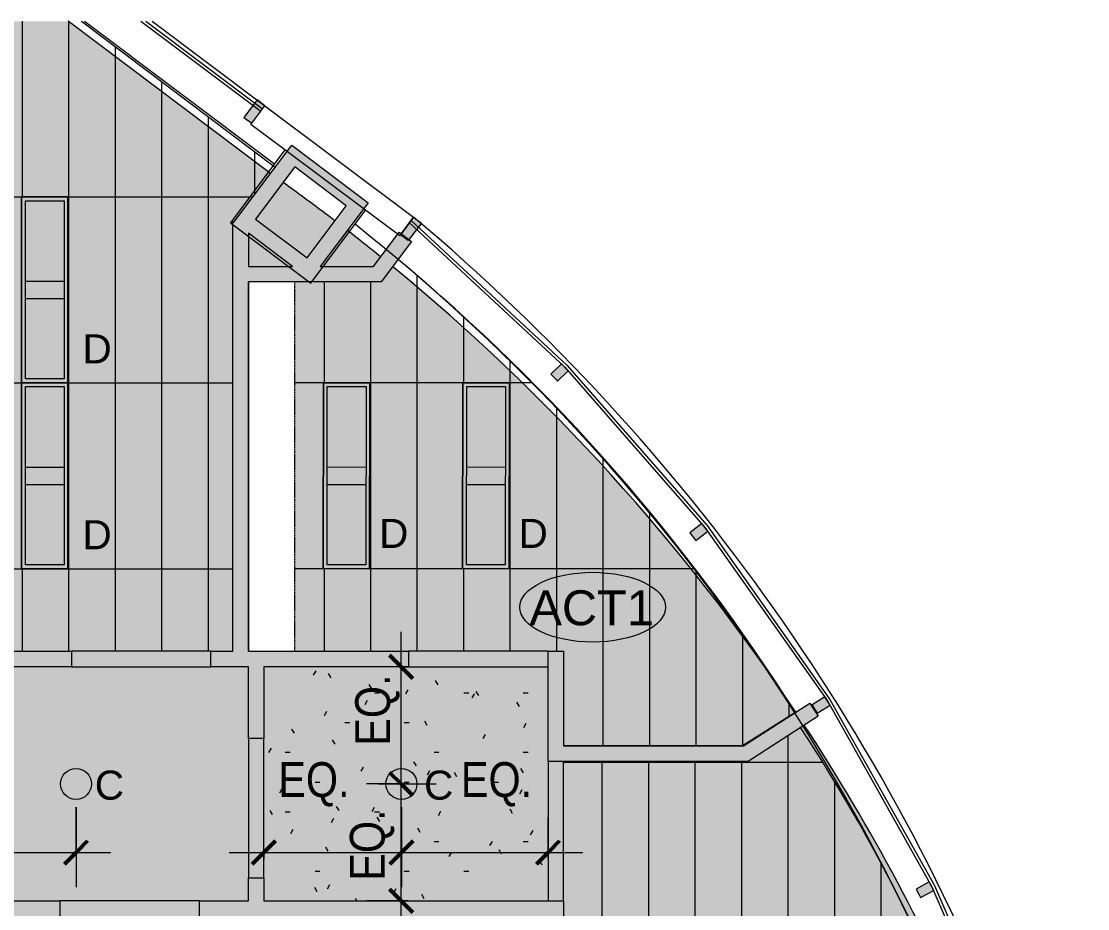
# Model space of a CAD drawing. Header units: inches. Extents: x 50 to 3088, y -595 to 388.
# Drawn here: x 1137.6 to 1412.9, y 144 to 373 of the extents above; entities that cross this region are included whole.
import ezdxf

# ---------------------------------------------------------------- set-up
doc = ezdxf.new("R2010")
doc.units = ezdxf.units.IN
doc.header["$MEASUREMENT"] = 0
doc.linetypes.add('Overhead', pattern=[0.15625, 0.09375, -0.0625])
for name, color, linetype, lineweight in [('A-ANNO-DIMS', 211, 'Continuous', 9), ('A-ANNO-DIMS-96', 211, 'Continuous', 9), ('A-ANNO-NOTE', 131, 'Continuous', 9), ('A-CLNG', 13, 'Continuous', 9), ('A-CLNG-PATT', 13, 'Continuous', 9), ('A-DETL', 90, 'Continuous', 9), ('A-DETL-GENF', 92, 'Continuous', 9), ('A-EXIST-GLAZ', 250, 'Continuous', 9), ('A-WALL', 113, 'Continuous', 13), ('A-WALL-PATT', 111, 'Continuous', 13), ('E-LITE-EQPM', 33, 'Continuous', 9), ('EXTWINDOWS', 250, 'Continuous', 9), ('G-ANNO-TEXT', 231, 'Continuous', 9), ('new block- skin dc_dwg', 8, 'Continuous', 9), ('Q-CASE', 31, 'Continuous', 13), ('S-EXIST-COLS', 250, 'Continuous', 9)]:
    doc.layers.add(name, color=color, linetype=linetype, lineweight=lineweight)
doc.styles.add('Arial', font='arial.ttf', dxfattribs={"width": 0.85, "height": 9})
doc.styles.add('Arial_1', font='arial.ttf', dxfattribs={"height": 7.5})
doc.styles.add('Arial_2', font='arial.ttf', dxfattribs={"height": 9})
doc.dimstyles.new('Linear_-_3_32__Arial__85_-_1_8__Tolerance', dxfattribs={"dimscale": 12, "dimtxt": 9.182335, "dimasz": 0.5, "dimexe": 0.75, "dimexo": 0.5, "dimgap": 0.5, "dimtad": 1, "dimdec": 3, "dimrnd": 0.125, "dimzin": 3, "dimdsep": 46, "dimlunit": 4, "dimtxsty": 'Arial', "dimblk1": 'OBLIQUE', "dimblk2": 'OBLIQUE', "dimsah": 1, "dimcen": 0.09, "dimdle": 0.75, "dimazin": 0, "dimtfac": 1, "dimtdec": 4, "dimtix": 1, "dimtmove": 0, "dimatfit": 3, "dimfxl": 1, "dimtvp": 1, "dimfrac": 2, "dimtolj": 1, "dimtzin": 0, "dimarcsym": 2})
doc.dimstyles.new('Linear_-_3_32__Arial__85_-_1_8__Tolerance_1', dxfattribs={"dimscale": 12, "dimtxt": 9.182335, "dimasz": 0.5, "dimexe": 0.75, "dimexo": 0.5, "dimgap": 0.5, "dimtad": 1, "dimdec": 3, "dimrnd": 0.125, "dimzin": 3, "dimdsep": 46, "dimlunit": 4, "dimtxsty": 'Arial', "dimblk1": 'OBLIQUE', "dimblk2": 'OBLIQUE', "dimsah": 1, "dimcen": 0.09, "dimdle": 0.75, "dimazin": 0, "dimtfac": 1, "dimtdec": 4, "dimtix": 1, "dimtmove": 2, "dimatfit": 3, "dimfxl": 1, "dimtvp": 1, "dimfrac": 2, "dimtolj": 1, "dimtzin": 0, "dimarcsym": 2})
doc.dimstyles.new('Linear_-_3_32__Arial__85_-_1_8__Tolerance_2', dxfattribs={"dimscale": 12, "dimtxt": 9.182335, "dimasz": 0.5, "dimexe": 0.75, "dimexo": 0.5, "dimgap": 0.5, "dimtad": 1, "dimdec": 3, "dimrnd": 0.125, "dimzin": 3, "dimdsep": 46, "dimlunit": 4, "dimtxsty": 'Arial', "dimblk1": 'OBLIQUE', "dimblk2": 'OBLIQUE', "dimsah": 1, "dimcen": 0.09, "dimdle": 0.75, "dimazin": 0, "dimtfac": 1, "dimtdec": 4, "dimtix": 1, "dimtmove": 2, "dimatfit": 3, "dimfxl": 1, "dimtvp": 1, "dimfrac": 2, "dimtolj": 1, "dimtzin": 0, "dimarcsym": 2})
doc.dimstyles.new('Linear_-_3_32__Arial__85_-_1_8__Tolerance_3', dxfattribs={"dimscale": 12, "dimtxt": 9.182335, "dimasz": 0.5, "dimexe": 0.75, "dimexo": 0.5, "dimgap": 0.5, "dimtad": 1, "dimdec": 3, "dimrnd": 0.125, "dimzin": 3, "dimdsep": 46, "dimlunit": 4, "dimtxsty": 'Arial', "dimblk1": 'OBLIQUE', "dimblk2": 'OBLIQUE', "dimsah": 1, "dimcen": 0.09, "dimdle": 0.75, "dimazin": 0, "dimtfac": 1, "dimtdec": 4, "dimtix": 1, "dimtmove": 2, "dimatfit": 3, "dimfxl": 1, "dimtvp": 1, "dimfrac": 2, "dimtolj": 1, "dimtzin": 0, "dimarcsym": 2})
pattern_1 = [(0, (0, 0), (30.72, 7.68), [1.267, -21.773, 1.267, -21.773, -122.88]), (0, (0, 0), (30.72, 7.68), [-46.08, 1.267, -44.813, 1.267, -21.773, -53.76]), (0, (0, 0), (30.72, 7.68), [-115.2, 1.267, -14.093, 1.267, -37.133]), (120, (11.52, 3.84), (-22.011075, 22.7643), [1.267, -21.773, 1.267, -21.773, -122.88]), (120, (11.52, 3.84), (-22.011075, 22.7643), [-46.08, 1.267, -44.813, 1.267, -21.773, -53.76]), (120, (11.52, 3.84), (-22.011075, 22.7643), [-115.2, 1.267, -14.093, 1.267, -37.133]), (240, (15.36, 19.2), (-8.708925, -30.4443), [1.267, -21.773, 1.267, -21.773, -122.88]), (240, (15.36, 19.2), (-8.708925, -30.4443), [-46.08, 1.267, -44.813, 1.267, -21.773, -53.76]), (240, (15.36, 19.2), (-8.708925, -30.4443), [-115.2, 1.267, -14.093, 1.267, -37.133])]

# ---------------------------------------------------------------- blocks, each defined once
blk = doc.blocks.new('Upper Cabinet - Standard Upper Cabinet-1821101-Reflected Ceiling Plan')
at = {"layer": 'Q-CASE', "linetype": 'Overhead', "lineweight": 9}
blk.add_line((-47.26, -12), (48.12, -12), dxfattribs=at)
blk = doc.blocks.new('Pendant - Suspended - New 8_-1192035-Reflected Ceiling Plan')
at = {"layer": 'E-LITE-EQPM', "lineweight": 20}
blk.add_circle((0, 0), 4, dxfattribs=at)
blk = doc.blocks.new('Rectangular Ceiling Light - Recessed - New 1_ x 4_-1727267-Reflected Ceiling Plan')
at = {"layer": 'E-LITE-EQPM', "lineweight": 20}
for p, q in [((-6.74, -26.34), (-6.74, 21.66)), ((-6.74, 21.66), (5.26, 21.66)), ((-5.74, -25.34), (-5.74, 20.66)), ((-5.74, 20.66), (4.26, 20.66)), ((4.26, 20.66), (4.26, -25.34)), ((5.26, 21.66), (5.26, -26.34)), ((4.26, -0.09), (-5.74, -0.09)), ((4.26, -4.59), (-5.74, -4.59)), ((5.26, -26.34), (-6.74, -26.34)), ((4.26, -25.34), (-5.74, -25.34))]:
    blk.add_line(p, q, dxfattribs=at)
blk = doc.blocks.new('Rectangular Ceiling Light - Recessed - New 1_ x 4_-V2-Reflected Ceiling Plan')
at = {"layer": 'E-LITE-EQPM', "lineweight": 20}
for p, q in [((-6.74, -26.34), (-6.74, 21.66)), ((-6.74, 21.66), (5.26, 21.66)), ((-5.74, -25.34), (-5.74, 20.66)), ((-5.74, 20.66), (4.26, 20.66)), ((4.26, 20.66), (4.26, -25.34)), ((5.26, 21.66), (5.26, -26.34)), ((4.26, -0.09), (-5.74, -0.09)), ((4.26, -4.59), (-5.74, -4.59)), ((5.26, -26.34), (-6.74, -26.34)), ((5.26, -26.34), (-6.74, -26.34)), ((4.26, -25.34), (-5.74, -25.34))]:
    blk.add_line(p, q, dxfattribs=at)
blk = doc.blocks.new('Rectangular Ceiling Light - Recessed - New 1_ x 4_-V3-Reflected Ceiling Plan')
at = {"layer": 'E-LITE-EQPM', "lineweight": 20}
for p, q in [((-6.74, 21.66), (5.26, 21.66)), ((-6.74, -26.34), (-6.74, 21.66)), ((-6.74, 21.66), (5.26, 21.66)), ((-5.74, -25.34), (-5.74, 20.66)), ((-5.74, 20.66), (4.26, 20.66)), ((4.26, 20.66), (4.26, -25.34)), ((5.26, 21.66), (5.26, -26.34)), ((4.26, -0.09), (-5.74, -0.09)), ((4.26, -4.59), (-5.74, -4.59)), ((5.26, -26.34), (-6.74, -26.34)), ((4.26, -25.34), (-5.74, -25.34))]:
    blk.add_line(p, q, dxfattribs=at)
blk = doc.blocks.new('new block- skin dc_dwg-1925045-Reflected Ceiling Plan')
at = {"layer": 'EXTWINDOWS'}
for points in [[(2565.02, 1696.54), (2568.39, 1701.04), (2566.39, 1702.54), (2563.02, 1698.03)], [(2605.44, 1666.26), (2603.43, 1667.75), (2606.81, 1672.26), (2608.81, 1670.76)], [(2643.95, 1629.92), (2646.73, 1632.63), (2644.98, 1634.42), (2642.21, 1631.71), (2643.65, 1630.24)], [(2679.7, 1588.82), (2682.74, 1591.22), (2681.19, 1593.18), (2678.15, 1590.78)], [(2711.02, 1544.25), (2714.3, 1546.32), (2712.97, 1548.43), (2709.69, 1546.37), (2710.16, 1545.61)], [(2737.69, 1496.61), (2741.11, 1498.43), (2739.93, 1500.64), (2736.51, 1498.82), (2737.29, 1497.36)]]:
    blk.add_hatch(color=256, dxfattribs=at).paths.add_polyline_path(points, flags=0)
at = {"layer": 'A-EXIST-GLAZ'}
for p, q in [((2536.42, 1722.84), (2567.34, 1699.64)), ((2537.67, 1722.84), (2567.79, 1700.24))]:
    blk.add_line(p, q, dxfattribs=at)
at = {"layer": 'A-EXIST-GLAZ', "flags": 128}
for points in [[(2606.21, 1671.45), (2646.39, 1634.05), (2682.56, 1592.66), (2714.27, 1547.78), (2741.19, 1499.87), (2763.03, 1449.49)], [(2605.75, 1670.85), (2645.85, 1633.52), (2681.96, 1592.2), (2713.63, 1547.38), (2740.52, 1499.53), (2762.31, 1449.27)]]:
    blk.add_lwpolyline(points, dxfattribs=at)
at = {"layer": 'A-WALL', "color": 250, "lineweight": 9}
for p, q in [((2521.84, 1722.84), (2570.9, 1686.04)), ((2539.33, 1722.84), (2568.39, 1701.04))]:
    blk.add_line(p, q, dxfattribs=at)
at = {"layer": 'A-WALL', "color": 250, "lineweight": 9, "flags": 128}
blk.add_lwpolyline([(2573.6, 1689.64), (2564.8, 1696.24), (2568.39, 1701.04), (2606.81, 1672.26), (2603.21, 1667.45), (2594.41, 1674.05)], dxfattribs=at)
at = {"layer": 'A-WALL', "color": 250, "lineweight": 9}
for centre, radius, start, end in [((2263.32, 1262.82), 534.44, 20.4781, 50.0057), ((2263.32, 1262.82), 534.44, 20.4781, 50.0057), ((2273.64, 1270.09), 511.32, 18.9519, 51.534)]:
    blk.add_arc(centre, radius, start, end, dxfattribs=at)
at = {"layer": 'EXTWINDOWS'}
for p, q in [((2566.39, 1702.54), (2563.02, 1698.03)), ((2568.39, 1701.04), (2566.39, 1702.54)), ((2565.02, 1696.54), (2568.39, 1701.04)), ((2563.02, 1698.03), (2565.02, 1696.54)), ((2603.43, 1667.75), (2606.81, 1672.26)), ((2606.81, 1672.26), (2608.81, 1670.76)), ((2608.81, 1670.76), (2605.44, 1666.26)), ((2605.44, 1666.26), (2603.43, 1667.75)), ((2644.98, 1634.42), (2642.21, 1631.71)), ((2643.95, 1629.92), (2646.73, 1632.63)), ((2646.73, 1632.63), (2644.98, 1634.42)), ((2642.21, 1631.71), (2643.65, 1630.24)), ((2643.65, 1630.24), (2643.95, 1629.92)), ((2681.19, 1593.18), (2678.15, 1590.78)), ((2679.7, 1588.82), (2682.74, 1591.22)), ((2682.74, 1591.22), (2681.19, 1593.18)), ((2678.15, 1590.78), (2679.7, 1588.82)), ((2712.97, 1548.43), (2709.69, 1546.37)), ((2714.3, 1546.32), (2712.97, 1548.43)), ((2709.69, 1546.37), (2710.16, 1545.61)), ((2710.16, 1545.61), (2711.02, 1544.25)), ((2711.02, 1544.25), (2714.3, 1546.32)), ((2739.93, 1500.64), (2736.51, 1498.82)), ((2741.11, 1498.43), (2739.93, 1500.64)), ((2736.51, 1498.82), (2737.29, 1497.36)), ((2737.69, 1496.61), (2741.11, 1498.43)), ((2737.29, 1497.36), (2737.69, 1496.61))]:
    blk.add_line(p, q, dxfattribs=at)
at = {"layer": 'S-EXIST-COLS', "flags": 128}
blk.add_lwpolyline([(2594.41, 1674.05), (2573.6, 1689.64), (2559.5, 1670.82), (2580.31, 1655.23)], close=True, dxfattribs=at)
blk = doc.blocks.new('DIMBLOCK9-Reflected Ceiling Plan')
at = {"layer": 'A-ANNO-DIMS-96'}
for p, q in [((1079.75, 170.16), (1079.75, 149.48)), ((1079.75, 158.48), (1079.75, 170.16)), ((1151.75, 170.16), (1151.75, 149.48)), ((1151.75, 158.48), (1151.75, 170.16)), ((1070.75, 158.48), (1160.75, 158.48))]:
    blk.add_line(p, q, dxfattribs=at)
at = {"layer": 'A-ANNO-DIMS-96', "lineweight": 50}
for p, q in [((1079.75, 158.48), (1082.75, 161.48)), ((1151.75, 158.48), (1154.75, 161.48)), ((1079.75, 158.48), (1076.75, 155.48)), ((1151.75, 158.48), (1148.75, 155.48))]:
    blk.add_line(p, q, dxfattribs=at)
at = {"layer": 'A-ANNO-DIMS-96', "color": 0, "insert": (1102.4, 176.17), "char_height": 9, "width": 32.0393, "attachment_point": 1, "line_spacing_factor": 0.941778, "style": 'Arial'}
blk.add_mtext('6\' - 0"', dxfattribs=at)
blk = doc.blocks.new('_Oblique')
at = {"color": 0, "linetype": 'ByBlock', "lineweight": -2}
blk.add_line((-0.5, -0.5), (0.5, 0.5), dxfattribs=at)
blk = doc.blocks.new('DIMBLOCK10-Reflected Ceiling Plan')
at = {"layer": 'A-ANNO-DIMS-96'}
for p, q in [((1235.75, 170.16), (1235.75, 149.48)), ((1235.75, 158.48), (1235.75, 170.16)), ((1200.26, 156.73), (1200.26, 167.48)), ((1191.26, 158.48), (1244.75, 158.48)), ((1200.26, 158.48), (1200.26, 156.73))]:
    blk.add_line(p, q, dxfattribs=at)
at = {"layer": 'A-ANNO-DIMS-96', "lineweight": 50}
for p, q in [((1200.26, 158.48), (1203.26, 161.48)), ((1235.75, 158.48), (1238.75, 161.48)), ((1200.26, 158.48), (1197.26, 155.48)), ((1235.75, 158.48), (1232.75, 155.48))]:
    blk.add_line(p, q, dxfattribs=at)
at = {"layer": 'A-ANNO-DIMS-96', "color": 0, "insert": (1203.96, 181.79), "char_height": 9, "width": 21.8681, "attachment_point": 1, "line_spacing_factor": 0.941778, "style": 'Arial'}
blk.add_mtext('EQ.', dxfattribs=at)
blk = doc.blocks.new('DIMBLOCK11-Reflected Ceiling Plan')
at = {"layer": 'A-ANNO-DIMS-96'}
for p, q in [((1273.59, 156.73), (1273.59, 167.48)), ((1235.75, 163.46), (1235.75, 149.48)), ((1235.75, 158.48), (1235.75, 163.46)), ((1226.75, 158.48), (1282.59, 158.48)), ((1273.59, 158.48), (1273.59, 156.73))]:
    blk.add_line(p, q, dxfattribs=at)
at = {"layer": 'A-ANNO-DIMS-96', "lineweight": 50}
for p, q in [((1235.75, 158.48), (1238.75, 161.48)), ((1273.59, 158.48), (1276.59, 161.48)), ((1235.75, 158.48), (1232.75, 155.48)), ((1273.59, 158.48), (1270.59, 155.48))]:
    blk.add_line(p, q, dxfattribs=at)
at = {"layer": 'A-ANNO-DIMS-96', "color": 0, "insert": (1251.1, 181.79), "char_height": 9, "width": 21.8681, "attachment_point": 1, "line_spacing_factor": 0.941778, "style": 'Arial'}
blk.add_mtext('EQ.', dxfattribs=at)
blk = doc.blocks.new('DIMBLOCK12-Reflected Ceiling Plan')
at = {"layer": 'A-ANNO-DIMS-96'}
for p, q in [((1235.7, 167.16), (1235.7, 215.41)), ((1237.46, 206.41), (1226.7, 206.41)), ((1235.7, 206.41), (1237.46, 206.41)), ((1229.75, 176.16), (1244.7, 176.16)), ((1235.7, 176.16), (1229.75, 176.16))]:
    blk.add_line(p, q, dxfattribs=at)
at = {"layer": 'A-ANNO-DIMS-96', "lineweight": 50}
for p, q in [((1235.7, 206.41), (1232.7, 209.41)), ((1235.7, 206.41), (1238.7, 203.41)), ((1235.7, 176.16), (1232.7, 179.16)), ((1235.7, 176.16), (1238.7, 173.16))]:
    blk.add_line(p, q, dxfattribs=at)
at = {"layer": 'A-ANNO-DIMS-96', "color": 0, "insert": (1223.83, 186.03), "char_height": 9, "width": 21.8681, "attachment_point": 1, "rotation": 90, "line_spacing_factor": 0.941778, "style": 'Arial'}
blk.add_mtext('EQ.', dxfattribs=at)
blk = doc.blocks.new('DIMBLOCK13-Reflected Ceiling Plan')
at = {"layer": 'A-ANNO-DIMS-96'}
for p, q in [((1235.7, 136.96), (1235.7, 185.16)), ((1237.46, 176.16), (1226.7, 176.16)), ((1235.7, 176.16), (1237.46, 176.16)), ((1237.46, 145.96), (1226.7, 145.96)), ((1235.7, 145.96), (1237.46, 145.96))]:
    blk.add_line(p, q, dxfattribs=at)
at = {"layer": 'A-ANNO-DIMS-96', "lineweight": 50}
for p, q in [((1235.7, 176.16), (1232.7, 179.16)), ((1235.7, 176.16), (1238.7, 173.16)), ((1235.7, 145.96), (1232.7, 148.96)), ((1235.7, 145.96), (1238.7, 142.96))]:
    blk.add_line(p, q, dxfattribs=at)
at = {"layer": 'A-ANNO-DIMS-96', "color": 0, "insert": (1222.45, 151.18), "char_height": 9, "width": 21.8681, "attachment_point": 1, "rotation": 90, "line_spacing_factor": 0.941778, "style": 'Arial'}
blk.add_mtext('EQ.', dxfattribs=at)
blk = doc.blocks.new('FORM Finish Tag - Default w_arrow-62639-Reflected Ceiling Plan')
at = {"layer": 'A-ANNO-NOTE', "lineweight": 20}
blk.add_ellipse((0, 0), major_axis=(-0.196, 0), ratio=0.478314, dxfattribs=at)

msp = doc.modelspace()

# ---------------------------------------------------------------- hatches: boundary and pattern name
at = {"layer": 'A-CLNG-PATT', "lineweight": 13}
h = msp.add_hatch(dxfattribs=at)
h.set_pattern_fill('FP_14', color=256, style=0, pattern_type=2)
h.set_pattern_definition([(270, (1029.888, 375.709), (-12, -7e-16), []), (180, (1029.89, 375.71), (-6e-15, 48), [])])
h.paths.add_polyline_path([(1149.6688, 210.4121), (1192.2604, 210.4121), (1192.2604, 321.4042), (1192.5105, 321.2157), (1203.1786, 335.3728), (1153.1817, 373.0481), (897.9664, 373.0481), (897.9664, 334.54), (975.9664, 334.54), (975.9664, 322.54), (1024.6845, 322.54), (1024.6845, 334.54), (1102.6845, 334.54), (1102.7164, 210.4121), (1139.4586, 210.4121)], flags=0)
h.paths.add_polyline_path([(1137.6688, 231.7371), (1137.6688, 327.7371), (1149.6688, 327.7371), (1149.6688, 231.7371)], flags=0)
h = msp.add_hatch(dxfattribs=at)
h.set_pattern_fill('FP_13', color=256, style=0, pattern_type=2)
h.set_pattern_definition(pattern_1)
h.paths.add_polyline_path([(893.9664, 145.9615), (1196.2604, 145.9615), (1196.2604, 206.4121), (893.9664, 206.4121), (893.9664, 329.9838), (833.9664, 329.9838), (833.9664, 206.4121), (449.5924, 206.4121), (449.5924, 145.9615), (891.8099, 145.9615)], flags=0)
h = msp.add_hatch(dxfattribs=at)
h.set_pattern_fill('FP_16', color=256, style=0, pattern_type=2)
h.set_pattern_definition([(90, (1251.836, 231.791), (12, -7e-16), []), (0, (1251.836, 231.79), (0, -48), [])])
h.paths.add_polyline_path([(1318.0608, 185.9977), (1323.7615, 185.9977), (1337.4095, 194.6328), (1328.8631, 207.7012), (1319.9114, 220.4976), (1310.5642, 233.0079), (1300.8307, 245.2201), (1290.7202, 257.122), (1280.2427, 268.7023), (1269.4084, 279.9494), (1258.2279, 290.8524), (1246.7122, 301.4007), (1234.8724, 311.5839), (1230.5064, 305.79), (1208.2604, 305.79), (1208.2604, 210.4121), (1277.5924, 210.3694), (1277.5924, 185.9977), (1311.5924, 185.9977)], flags=0)
h.paths.add_polyline_path([(1263.5531, 231.7355), (1251.5531, 231.7503), (1251.6124, 279.7503), (1263.6124, 279.7355), (1263.5531, 231.7503)], flags=0)
h.paths.add_polyline_path([(1227.5531, 231.7355), (1215.5531, 231.7503), (1215.6124, 279.7503), (1227.6124, 279.7355), (1227.5774, 251.4211)], flags=0)
h = msp.add_hatch(dxfattribs=at)
h.set_pattern_fill('FP_13', color=256, style=0, pattern_type=2)
h.set_pattern_definition(pattern_1)
h.paths.add_polyline_path([(1271.5961, 145.9615), (1273.5924, 145.9615), (1273.5924, 206.4121), (1200.2604, 206.4121), (1200.2604, 145.9615), (1269.5303, 145.9615)], flags=0)
h = msp.add_hatch(dxfattribs=at)
h.set_pattern_fill('FP_15', color=256, style=0, pattern_type=2)
h.set_pattern_definition([(90, (1347.595, 85.781), (12, -7e-16), []), (0, (1347.595, 85.78), (0, -48), [])])
h.paths.add_polyline_path([(1277.5924, 29.8495), (1309.5924, 39.6329), (1309.5924, 39.7607), (1277.5924, 39.7607), (1277.5924, 31.8511)], flags=0)
h.paths.add_polyline_path([(1313.5924, 40.8558), (1378.5367, 60.7113), (1372.5239, 80.3782), (1389.5975, 85.5981), (1384.7785, 99.4223), (1379.5089, 113.0812), (1373.7944, 126.5599), (1367.5532, 140.0185), (1360.9347, 153.141), (1353.9473, 165.9376), (1346.6168, 178.3874), (1338.779, 190.7528), (1325.2416, 181.9615), (1277.5924, 181.9615), (1277.5924, 43.7607), (1277.8324, 43.7607), (1277.8324, 127.9615), (1289.8324, 127.9615), (1289.8324, 43.7607), (1313.5924, 43.7607)], flags=0)
h.paths.add_polyline_path([(1354.6531, 85.7813), (1347.5924, 85.7813), (1347.5924, 133.7813), (1359.5924, 133.7813), (1359.5924, 85.7813)], flags=0)
h.paths.add_polyline_path([(1308.0032, 85.7813), (1299.5924, 85.7813), (1299.5924, 133.7813), (1311.5924, 133.7813), (1311.5924, 85.7813)], flags=0)
at = {"layer": 'A-DETL-GENF'}
h = msp.add_hatch(color=254, dxfattribs=at)
h.paths.add_polyline_path([(1410.1542, 18.5865), (1412.9044, 18.5865), (1409.115, 34.3006), (1404.6549, 50.5087), (1400.0976, 65.3426), (1394.878, 80.6413), (1389.191, 95.7724), (1383.042, 110.7216), (1376.4366, 125.475), (1369.3812, 140.0185), (1361.2498, 155.461), (1353.9473, 168.4212), (1345.5834, 182.2537), (1339.6955, 191.348), (1325.2416, 181.9615), (1273.5924, 181.9615), (1273.5924, 210.4121), (1277.5924, 210.3694), (1277.5924, 185.9615), (1324.1125, 185.9977), (1337.5217, 194.7057), (1336.7985, 195.8227), (1327.601, 209.1155), (1317.9995, 222.1195), (1308.0032, 234.8224), (1297.6214, 247.2123), (1286.8639, 259.2775), (1275.7408, 271.0065), (1263.6124, 282.9948), (1251.5531, 294.1902), (1240.2853, 304.0679), (1233.4508, 309.6974), (1230.5064, 305.79), (1208.2604, 305.79), (1208.2604, 210.4121), (1237.5924, 210.4121), (1237.5924, 206.4121), (1200.2604, 206.4121), (1200.2604, 187.9121), (1196.2604, 187.9121), (1196.2604, 206.4121), (1186.5914, 206.4121), (1186.5914, 210.4121), (1192.2604, 210.4121), (1192.2604, 321.4042), (1192.5105, 321.2157), (1201.9375, 333.7259), (1149.7551, 373.0481), (734.0287, 373.0481), (734.0287, 333.9838), (851.9664, 333.9838), (851.9664, 329.9838), (833.9664, 329.9838), (833.9664, 284.4541), (829.9664, 284.4541), (829.9664, 299.4541), (821.9664, 299.4541), (821.9664, 210.4121), (829.9664, 210.4121), (829.9664, 224.4541), (833.9664, 224.4541), (833.9664, 206.4121), (764.5924, 206.4121), (764.5924, 210.4121), (793.9664, 210.4121), (793.9664, 299.4541), (781.9664, 299.4541), (781.9664, 329.9838), (722.5924, 329.9838), (722.5924, 210.4121), (728.5924, 210.4121), (728.5924, 206.4121), (675.7567, 206.4121), (675.7567, 210.4121), (718.5924, 210.4121), (718.5924, 241.4838), (706.5924, 241.4838), (706.5924, 329.9838), (675.7567, 329.9838), (675.7567, 333.9838), (639.7567, 333.9838), (639.7567, 329.9838), (633.5924, 329.9838), (633.5924, 210.4121), (639.7567, 210.4121), (639.7567, 206.4121), (559.5924, 206.4121), (559.5924, 210.4121), (588.0924, 210.4121), (588.0924, 222.4121), (629.5924, 222.4121), (629.5924, 329.9838), (517.3424, 329.9838), (517.3424, 292.3834), (513.8424, 292.3834), (513.8424, 329.9838), (513.5924, 329.9838), (513.5924, 210.4121), (513.8424, 210.4121), (513.8424, 256.3834), (517.3424, 256.3834), (517.3424, 210.4121), (523.5924, 210.4121), (523.5924, 206.4121), (500.5924, 206.4121), (500.5924, 210.4121), (505.8424, 210.4121), (505.8424, 256.3834), (509.3424, 256.3834), (509.3424, 210.4121), (509.5924, 210.4121), (509.5924, 329.9838), (509.3424, 329.9838), (509.3424, 292.3834), (505.8424, 292.3834), (505.8424, 329.9838), (409.5924, 329.9838), (409.5924, 195.3627), (445.5924, 195.3627), (445.5924, 210.4121), (464.5924, 210.4121), (464.5924, 206.4121), (449.5924, 206.4121), (449.5924, 145.9615), (482.5924, 145.9615), (482.5924, 141.9615), (445.5924, 141.9615), (445.5924, 156.9615), (409.5924, 156.9615), (409.5924, 22.5732), (525.8424, 22.5732), (525.8424, 64.4236), (529.3424, 64.4236), (529.3424, 22.5732), (529.5924, 22.5732), (529.5924, 141.9615), (529.3424, 141.9615), (529.3424, 100.1111), (525.8424, 100.1111), (525.8424, 141.9615), (518.5924, 141.9615), (518.5924, 145.9615), (539.5924, 145.9615), (539.5924, 141.9615), (533.5924, 141.9615), (533.5924, 22.5732), (646.8424, 22.5732), (646.8424, 64.1111), (650.3424, 64.1111), (650.3424, 22.5732), (650.5924, 22.5732), (650.5924, 99.6468), (650.3424, 99.8352), (650.3424, 98.7041), (646.8424, 98.7041), (646.8424, 102.4726), (631.5924, 113.9643), (631.5924, 129.9615), (595.6128, 129.9615), (595.6128, 141.9615), (575.5924, 141.9615), (575.5924, 145.9615), (731.5924, 145.9615), (731.5924, 141.9615), (711.0924, 141.9615), (711.0924, 129.9615), (669.0924, 129.9615), (669.0924, 120.8975), (654.5924, 101.6411), (654.5924, 22.5732), (773.8424, 22.5732), (773.8424, 64.1111), (777.3424, 64.1111), (777.3424, 22.5732), (777.5924, 22.5732), (777.5924, 141.9615), (777.3424, 141.9615), (777.3424, 98.1111), (773.8424, 98.1111), (773.8424, 141.9615), (767.5924, 141.9615), (767.5924, 145.9615), (995.5303, 145.9615), (995.5303, 141.9615), (974.5303, 141.9615), (974.5303, 129.9615), (905.5924, 129.9615), (905.5924, 22.5732), (1037.7803, 22.5732), (1037.7803, 64.1111), (1041.2803, 64.1111), (1041.2803, 22.5732), (1041.5303, 22.5732), (1041.5303, 141.9615), (1041.2803, 141.9615), (1041.2803, 97.2204), (1037.7803, 97.2204), (1037.7803, 141.9615), (1031.5303, 141.9615), (1031.5303, 145.9615), (1095.5924, 145.9615), (1095.5924, 141.9615), (1077.5914, 141.9615), (1077.5914, 125.2775), (1065.5287, 109.838), (1065.5287, 22.5732), (1137.5924, 22.5732), (1137.5924, 141.9615), (1131.5924, 141.9615), (1131.5924, 145.9615), (1147.5924, 145.9615), (1147.5924, 141.9615), (1141.5924, 141.9615), (1141.5924, 22.5732), (1253.7928, 22.5732), (1269.7803, 27.4611), (1269.7803, 64.1111), (1273.2803, 64.1111), (1273.2803, 28.5312), (1273.5924, 28.6266), (1273.5924, 141.9615), (1273.5303, 141.9615), (1273.5303, 98.1111), (1269.5303, 98.1111), (1269.5303, 129.9615), (1215.5303, 129.9615), (1215.5303, 141.9615), (1183.5924, 141.9615), (1183.5924, 145.9615), (1196.2604, 145.9615), (1196.2604, 151.9121), (1200.2604, 151.9121), (1200.2604, 145.9615), (1277.5924, 145.9615), (1277.5924, 43.7607), (1277.8324, 43.7607), (1277.8324, 127.9615), (1289.8324, 127.9615), (1289.8324, 43.7607), (1313.5924, 43.7607), (1313.5924, 39.7607), (1277.5924, 39.7607), (1277.5924, 29.8495), (1309.5924, 39.6329), (1309.5924, 35.4501), (1254.4342, 18.5865), (1409.115, 18.5865)], flags=0)
h.paths.add_polyline_path([(1045.5303, 22.5732), (1061.5287, 22.5732), (1061.5287, 105.5791), (1045.5303, 105.5791), (1045.5303, 23.5838)], flags=0)
h.paths.add_polyline_path([(651.391, 104.0535), (665.0924, 122.2359), (665.0924, 141.9615), (635.5924, 141.9615), (635.5924, 115.9587), (650.5924, 104.6554)], flags=0)
h.paths.add_polyline_path([(1060.2504, 109.5791), (1073.5914, 126.6548), (1073.5914, 141.9615), (1045.5303, 141.9615), (1045.5303, 109.5791)], flags=0)
h.paths.add_polyline_path([(409.5924, 172.9615), (445.5924, 172.9615), (445.5924, 179.4121), (409.5924, 179.4121)], flags=0)
h.paths.add_polyline_path([(967.7, 206.4121), (967.7, 210.4121), (973.7, 210.4121), (973.7, 318.54), (897.9664, 318.54), (897.9664, 210.4121), (931.7, 210.4121), (931.7, 206.4121), (893.9664, 206.4121), (893.9664, 329.9838), (887.9664, 329.9838), (887.9664, 333.9838), (893.9664, 333.9838), (893.9664, 372.0181), (897.9664, 372.0181), (897.9664, 334.54), (975.9664, 334.54), (975.9664, 322.54), (1024.6845, 322.54), (1024.6845, 334.54), (1102.6845, 334.54), (1102.7164, 210.4121), (1150.5914, 210.4121), (1150.5914, 206.4121), (1023.7, 206.4121), (1023.7, 210.4121), (1086.7164, 210.4121), (1086.7164, 318.54), (977.7, 318.54), (977.7, 210.4121), (987.7, 210.4121), (987.7, 206.4121), (973.7, 206.4121)], flags=0)
h.paths.add_polyline_path([(828.8997, 303.4541), (829.9664, 303.4541), (829.9664, 329.9838), (785.9664, 329.9838), (785.9664, 303.4541), (828.7445, 303.4541)], flags=0)
h.paths.add_polyline_path([(1221.524, 309.79), (1228.5121, 309.79), (1230.3605, 312.243), (1227.1258, 314.8731), (1221.7196, 319.0542), (1214.7386, 309.79), (1219.0066, 309.79)], flags=0)
h.paths.add_polyline_path([(1196.2604, 309.79), (1207.6729, 309.79), (1196.2604, 318.3899), (1196.2604, 312.2346)], flags=0)
h.paths.add_polyline_path([(1211.3922, 311.9958), (1218.5553, 321.5015), (1214.7386, 324.4397), (1205.1759, 331.3767), (1198.1123, 322.003), (1211.0754, 312.2346)], flags=0)
at = {"layer": 'A-WALL-PATT'}
for points in [[(1198.1123, 322.003), (1210.6513, 338.6428), (1207.4567, 341.05), (1194.9177, 324.4103), (1196.2604, 323.3985)], [(1224.7185, 323.0338), (1227.1258, 326.2284), (1210.6513, 338.6428), (1208.244, 335.4482), (1221.524, 325.4411)], [(1214.3195, 309.79), (1214.7386, 309.79), (1224.7185, 323.0338), (1221.524, 325.4411), (1211.3922, 311.9958), (1214.1068, 309.9503)], [(1214.3195, 309.79), (1194.9177, 324.4103), (1192.5105, 321.2157), (1207.6729, 309.79), (1211.3922, 309.79)], [(1192.5105, 210.4121), (1196.2604, 210.4121), (1196.2604, 318.3899), (1192.2604, 321.4042), (1192.2604, 210.4121)], [(1230.5064, 309.79), (1233.5206, 309.79), (1238.3594, 316.2113), (1235.1649, 318.6186), (1228.5121, 309.79), (1229.9412, 309.79)], [(1224.7185, 305.79), (1230.5064, 305.79), (1233.5206, 309.79), (1196.2604, 309.79), (1196.2615, 305.79), (1221.524, 305.79)], [(1323.7615, 181.9615), (1325.2416, 181.9615), (1343.3202, 193.7019), (1341.1416, 197.0565), (1317.8973, 181.9615)], [(1311.5924, 181.9615), (1317.8973, 181.9615), (1324.0568, 185.9615), (1277.5924, 185.9615), (1277.5924, 181.9615), (1311.1619, 181.9615)]]:
    msp.add_hatch(color=8, dxfattribs=at).paths.add_polyline_path(points, flags=0)
h = msp.add_hatch(color=8, dxfattribs=at)
h.paths.add_polyline_path([(1273.5924, 206.4121), (1277.5924, 206.4121), (1277.5924, 210.4121), (1273.5924, 210.4121), (1273.5924, 209.4799)], flags=0)
h.paths.add_polyline_path([(1237.5924, 206.4121), (1237.5924, 210.4121), (1186.5914, 210.4121), (1186.5914, 206.4121), (1227.5531, 206.4121)], flags=0)
h.paths.add_polyline_path([(897.9664, 206.4121), (931.7, 206.4121), (931.7, 210.4121), (897.9664, 210.4121)], flags=0)
h.paths.add_polyline_path([(973.7, 206.4121), (987.7, 206.4121), (987.7, 210.4121), (967.7, 210.4121), (967.7, 206.4121)], flags=0)
h.paths.add_polyline_path([(1023.7, 206.4121), (1150.5914, 206.4121), (1150.5914, 210.4121), (1023.7, 210.4121)], flags=0)
h = msp.add_hatch(color=8, dxfattribs=at)
h.paths.add_polyline_path([(1200.2604, 145.9615), (1200.2604, 151.9121), (1196.2604, 151.9121), (1196.2604, 145.9615)], flags=0)
h.paths.add_polyline_path([(1200.2604, 187.9121), (1200.2604, 206.4121), (1196.2604, 206.4121), (1196.2604, 187.9121)], flags=0)
h = msp.add_hatch(color=8, dxfattribs=at)
h.paths.add_polyline_path([(1273.5924, 28.6266), (1277.5924, 29.8495), (1277.5924, 145.9615), (1273.5924, 145.9615), (1273.5924, 29.8495)], flags=0)
h.paths.add_polyline_path([(1277.5924, 181.9615), (1277.5924, 206.4121), (1273.5924, 206.4121), (1273.5924, 181.9615), (1277.5115, 181.9615)], flags=0)
h = msp.add_hatch(color=8, dxfattribs=at)
h.paths.add_polyline_path([(1269.5303, 141.9615), (1273.5924, 141.9615), (1273.5924, 145.9615), (1183.5924, 145.9615), (1183.5924, 141.9615), (1267.6706, 141.9615)], flags=0)
h.paths.add_polyline_path([(1093.7056, 141.9615), (1095.5924, 141.9615), (1095.5924, 145.9615), (1031.5303, 145.9615), (1031.5303, 141.9615), (1089.5924, 141.9615)], flags=0)
h.paths.add_polyline_path([(1131.5924, 141.9615), (1147.5924, 141.9615), (1147.5924, 145.9615), (1131.5924, 145.9615)], flags=0)
h.paths.add_polyline_path([(919.7406, 141.9615), (995.5303, 141.9615), (995.5303, 145.9615), (901.5924, 145.9615), (901.5924, 141.9615), (905.5924, 141.9615)], flags=0)

# ---------------------------------------------------------------- linework, layer by layer
at = {"layer": 'A-CLNG', "lineweight": 13}
for p, q in [((1153.1817, 373.0481), (1203.1786, 335.3728)), ((1149.6688, 327.7371), (1137.6688, 327.7371)), ((1137.6688, 327.7371), (1137.6688, 231.7371)), ((1149.6688, 231.7371), (1149.6688, 327.7371)), ((1196.2615, 210.4121), (1196.2615, 305.79)), ((1215.6124, 279.7503), (1215.5531, 231.7503)), ((1227.6124, 279.7355), (1215.6124, 279.7503)), ((1227.5531, 231.7355), (1227.6124, 279.7355)), ((1251.6124, 279.7503), (1251.5531, 231.7503)), ((1263.6124, 279.7355), (1251.6124, 279.7503)), ((1263.5531, 231.7355), (1263.6124, 279.7355)), ((1137.6688, 231.7371), (1149.6688, 231.7371)), ((1215.5531, 231.7503), (1227.5531, 231.7355)), ((1251.5531, 231.7503), (1263.5531, 231.7355)), ((1180.6881, 210.4121), (1150.5914, 210.4121)), ((1267.6706, 210.4121), (1237.5924, 210.4121)), ((1337.2834, 194.551), (1323.7615, 185.9977)), ((1323.7615, 185.9977), (1277.5853, 185.9977))]:
    msp.add_line(p, q, dxfattribs=at)
for centre, radius, start, end in [((915.0243, -72.2687), 499.6456, 32.288438, 50.196989), ((965.6044, -54.4496), 446.5238, 18.278735, 33.307779)]:
    msp.add_arc(centre, radius, start, end, dxfattribs=at)
at = {"layer": 'A-DETL', "lineweight": 13}
msp.add_line((1201.9375, 333.7259), (1149.7551, 373.0481), dxfattribs=at)
for start, end in [(52.675477, 54.486412), (51.041671, 52.239877), (33.655044, 50.605698), (12.677831, 33.219478)]:
    msp.add_arc((899.5384, -96.8968), 526.1949, start, end, dxfattribs=at)
at = {"layer": 'A-WALL', "color": 7, "lineweight": 20}
for p, q in [((1192.5105, 321.2157), (1207.4567, 341.05)), ((1207.4567, 341.05), (1227.1258, 326.2284)), ((1208.244, 335.4482), (1198.1123, 322.003)), ((1221.524, 325.4411), (1208.244, 335.4482)), ((1211.3922, 311.9958), (1221.524, 325.4411)), ((1227.1258, 326.2284), (1214.7386, 309.79)), ((1192.2604, 210.4121), (1192.2604, 321.4042)), ((1192.2604, 321.4042), (1192.5105, 321.2157)), ((1198.1123, 322.003), (1211.3922, 311.9958)), ((1207.6729, 309.79), (1196.2604, 318.3899)), ((1196.2604, 318.3899), (1196.2604, 309.79)), ((1228.5121, 309.79), (1235.1649, 318.6186)), ((1235.1649, 318.6186), (1238.3594, 316.2113)), ((1238.3594, 316.2113), (1230.5064, 305.79)), ((1196.2604, 309.79), (1207.6729, 309.79)), ((1214.7386, 309.79), (1228.5121, 309.79)), ((1196.2604, 305.79), (1196.2604, 210.4121)), ((1230.5064, 305.79), (1196.2604, 305.79)), ((1090.7164, 210.4121), (1150.5914, 210.4121)), ((1150.5914, 210.4121), (1150.5914, 206.4121)), ((1186.5914, 206.4121), (1186.5914, 210.4121)), ((1186.5914, 210.4121), (1192.2604, 210.4121)), ((1196.2604, 210.4121), (1237.5924, 210.4121)), ((1237.5924, 210.4121), (1237.5924, 206.4121)), ((1273.5924, 210.4121), (1277.5924, 210.4121)), ((1273.5924, 181.9615), (1273.5924, 210.4121)), ((1277.5924, 210.4121), (1277.5924, 185.9615)), ((1150.5914, 206.4121), (1023.7, 206.4121)), ((1196.2604, 206.4121), (1186.5914, 206.4121)), ((1196.2604, 187.9121), (1196.2604, 206.4121)), ((1200.2604, 206.4121), (1200.2604, 187.9121)), ((1237.5924, 206.4121), (1200.2604, 206.4121)), ((1324.0568, 185.9615), (1341.1416, 197.0565)), ((1341.1416, 197.0565), (1343.3202, 193.7019)), ((1343.3202, 193.7019), (1325.2416, 181.9615)), ((1200.2604, 187.9121), (1196.2604, 187.9121)), ((1277.5924, 185.9615), (1324.0568, 185.9615)), ((1325.2416, 181.9615), (1273.5924, 181.9615)), ((1196.2604, 145.9615), (1196.2604, 151.9121)), ((1196.2604, 151.9121), (1200.2604, 151.9121)), ((1200.2604, 151.9121), (1200.2604, 145.9615)), ((1131.5924, 145.9615), (1147.5924, 145.9615)), ((1147.5924, 145.9615), (1147.5924, 141.9615)), ((1183.5924, 141.9615), (1183.5924, 145.9615)), ((1183.5924, 145.9615), (1196.2604, 145.9615)), ((1200.2604, 145.9615), (1277.5924, 145.9615)), ((1277.5924, 145.9615), (1277.5924, 43.7607))]:
    msp.add_line(p, q, dxfattribs=at)
at = {"layer": 'A-WALL'}
for p, q in [((1186.5914, 210.4121), (1180.6881, 210.4121)), ((1273.5924, 210.4121), (1267.6706, 210.4121)), ((1150.5914, 206.4121), (1186.5914, 206.4121)), ((1237.5924, 206.4121), (1273.5924, 206.4121)), ((1196.2604, 187.9121), (1196.2604, 151.9121)), ((1200.2604, 151.9121), (1200.2604, 187.9121)), ((1273.5924, 181.9615), (1273.5924, 145.9615)), ((1277.5924, 145.9615), (1277.5924, 181.9615)), ((1183.5924, 145.9615), (1147.5924, 145.9615))]:
    msp.add_line(p, q, dxfattribs=at)

# ---------------------------------------------------------------- block references
at = {"layer": 'A-ANNO-NOTE', "lineweight": 20, "xscale": 96, "yscale": 96, "zscale": 96}
msp.add_blockref('FORM Finish Tag - Default w_arrow-62639-Reflected Ceiling Plan', (1285.1258, 221.7947), dxfattribs=at)
at = {"layer": 'E-LITE-EQPM', "lineweight": 20}
for name, p, rotation in [('Rectangular Ceiling Light - Recessed - New 1_ x 4_-V3-Reflected Ceiling Plan', (1142.9324, 301.3959), 180), ('Rectangular Ceiling Light - Recessed - New 1_ x 4_-V2-Reflected Ceiling Plan', (1142.9324, 253.3959), 180), ('Rectangular Ceiling Light - Recessed - New 1_ x 4_-1727267-Reflected Ceiling Plan', (1220.8435, 253.4026), 179.9291794376157), ('Rectangular Ceiling Light - Recessed - New 1_ x 4_-1727267-Reflected Ceiling Plan', (1256.8435, 253.4026), 179.9291794376157)]:
    msp.add_blockref(name, p, dxfattribs=dict(at, rotation=rotation))
for p in [(1151.7471, 176.1621), (1235.7471, 176.1621)]:
    msp.add_blockref('Pendant - Suspended - New 8_-1192035-Reflected Ceiling Plan', p, dxfattribs=at)
at = {"layer": 'new block- skin dc_dwg', "color": 250}
msp.add_blockref('new block- skin dc_dwg-1925045-Reflected Ceiling Plan', (-1367.9073, -1349.7893), dxfattribs=at)
at = {"layer": 'Q-CASE', "rotation": 90.0000000000002}
msp.add_blockref('Upper Cabinet - Standard Upper Cabinet-1821101-Reflected Ceiling Plan', (1196.2604, 257.6744), dxfattribs=at)

# ---------------------------------------------------------------- texts
at = {"layer": 'A-ANNO-NOTE', "insert": (1284.8578, 226.1485), "char_height": 9, "width": 38.344907, "attachment_point": 2, "line_spacing_factor": 0.941778, "style": 'Arial_2'}
msp.add_mtext('ACT1', dxfattribs=at)
at = {"layer": 'G-ANNO-TEXT', "color": 7, "char_height": 7.5, "width": 9.393, "attachment_point": 1, "style": 'Arial_1'}
for s, insert in [('D', (1153.4125, 292.2501)), ('D', (1153.4125, 244.2501)), ('D', (1229.9833, 244.585)), ('D', (1265.9833, 244.585)), ('C', (1156.5863, 179.6042)), ('C', (1241.5863, 179.6042))]:
    msp.add_mtext(s, dxfattribs=dict(at, insert=insert))

# ---------------------------------------------------------------- dimensions: what is measured, and where the dimension line sits
at = {"layer": 'A-ANNO-DIMS'}
for base, p1, p2, dimstyle, override, picture, middle in [((1235.6996, 206.4121), (1235.7471, 176.1621), (1231.4569, 206.4121), 'Linear_-_3_32__Arial__85_-_1_8__Tolerance_1', {"dimpost": '<>', "dimfxl": 30.552712}, 'DIMBLOCK12-Reflected Ceiling Plan', (1229.829, 196.9605)), ((1235.6996, 176.1621), (1231.4569, 145.9615), (1231.4569, 176.1621), 'Linear_-_3_32__Arial__85_-_1_8__Tolerance_3', {"dimpost": '<>', "dimfxl": 30.200621}, 'DIMBLOCK13-Reflected Ceiling Plan', (1228.4471, 162.1142))]:
    dim = msp.add_linear_dim(base=base, p1=p1, p2=p2, angle=90, text='EQ.', dimstyle=dimstyle, override=override, dxfattribs=at)
    dim.commit()
    dim.dimension.update_dxf_attribs({"geometry": picture, "text_midpoint": middle, "dimtype": 160, "text_rotation": 90})
for base, p1, p2, dimstyle, override, picture, middle in [((1235.7471, 158.4839), (1200.2604, 162.7265), (1235.7471, 176.1621), 'Linear_-_3_32__Arial__85_-_1_8__Tolerance_1', {"dimpost": '<>', "dimfxl": 37.944955}, 'DIMBLOCK10-Reflected Ceiling Plan', (1214.897, 175.7871)), ((1273.5924, 158.4839), (1235.7471, 169.4621), (1273.5924, 162.7265), 'Linear_-_3_32__Arial__85_-_1_8__Tolerance_2', {"dimpost": '<>', "dimfxl": 38.440017}, 'DIMBLOCK11-Reflected Ceiling Plan', (1262.0308, 175.7871))]:
    dim = msp.add_linear_dim(base=base, p1=p1, p2=p2, text='EQ.', dimstyle=dimstyle, override=override, dxfattribs=at)
    dim.commit()
    dim.dimension.update_dxf_attribs({"geometry": picture, "text_midpoint": middle, "dimtype": 160})
dim = msp.add_linear_dim(base=(1151.7471, 158.4839), p1=(1079.7471, 176.1621), p2=(1151.7471, 176.1621), dimstyle='Linear_-_3_32__Arial__85_-_1_8__Tolerance', override={"dimpost": '<>', "dimfxl": 72}, dxfattribs=at)
dim.commit()
dim.dimension.update_dxf_attribs({"geometry": 'DIMBLOCK9-Reflected Ceiling Plan', "text_midpoint": (1115.7471, 169.079)})

doc.saveas('drawing.dxf')
